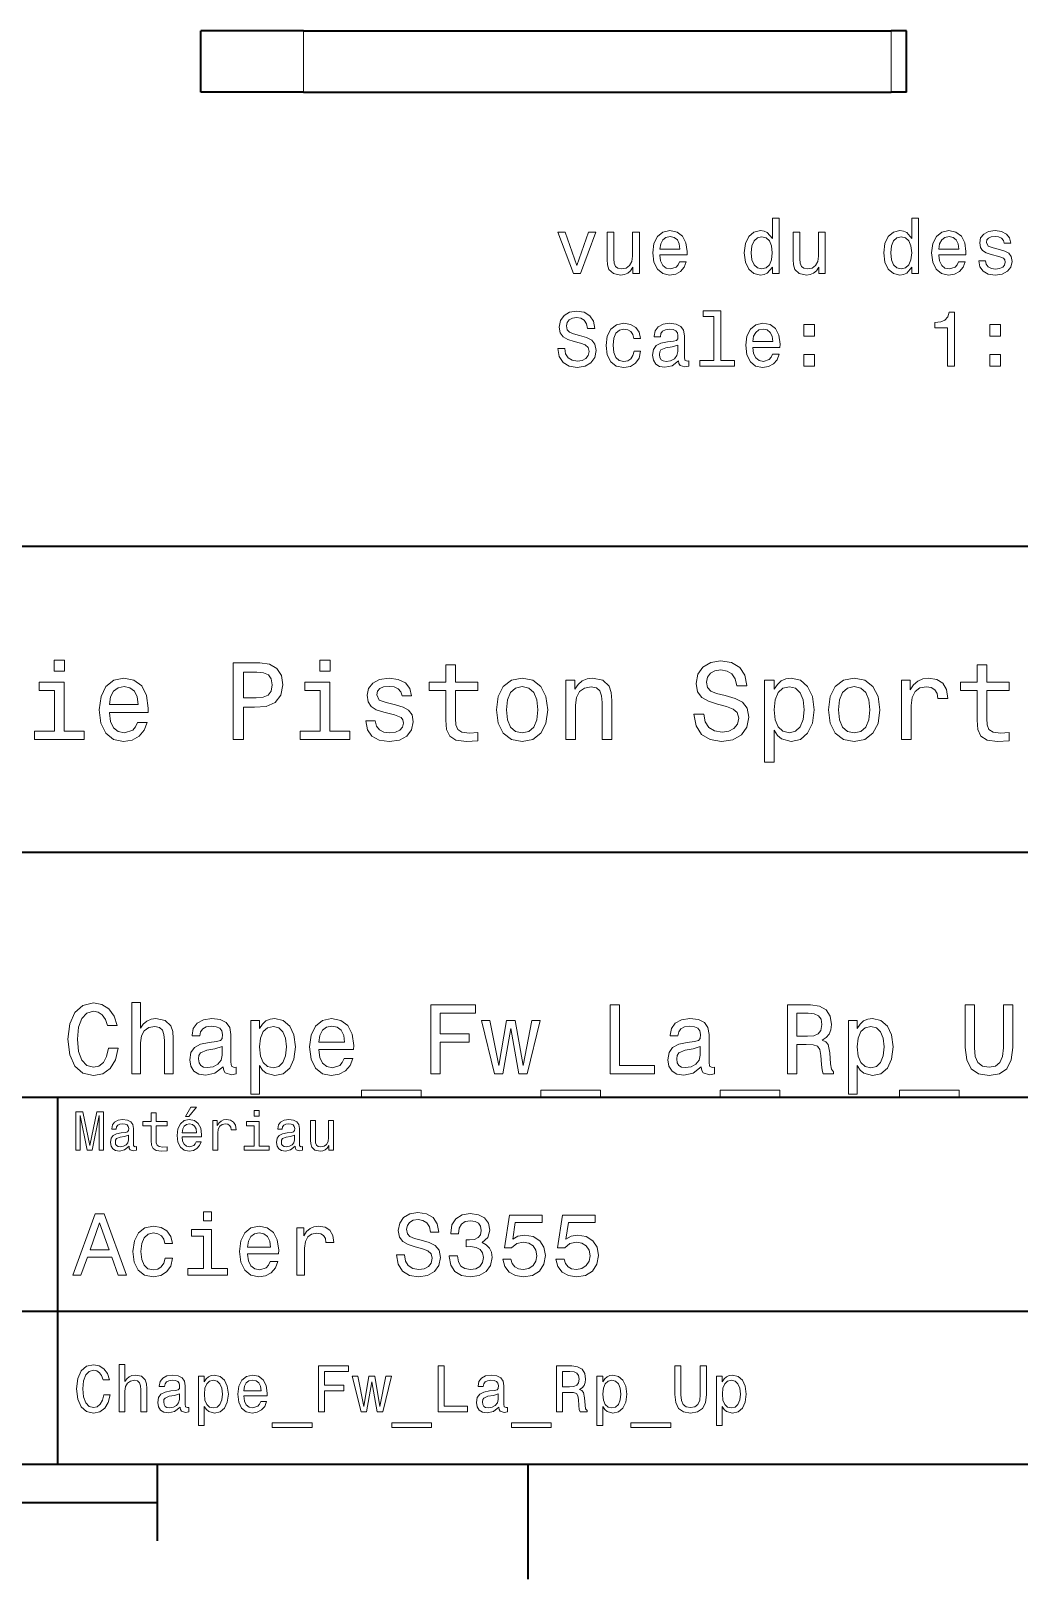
# Model space of a CAD drawing. Extents: x 0 to 297, y 0 to 210.
# Drawn here: x 190.3 to 254.8, y 2.5 to 103.7 of the extents above; entities that cross this region are included whole.
import ezdxf

# ---------------------------------------------------------------- set-up
doc = ezdxf.new("R2010")
doc.units = 0

msp = doc.modelspace()

# ---------------------------------------------------------------- linework, layer by layer
at = {"color": 7, "lineweight": 35, "ltscale": 0.1675}
for p, q in [((208.051193, 103.68132), (201.351196, 103.68132)), ((208.051193, 99.68132), (201.351196, 99.68132))]:
    msp.add_line(p, q, dxfattribs=at)
at = {"color": 7, "lineweight": 35, "ltscale": 0.1}
for p, q in [((201.351196, 99.68132), (201.351196, 103.68132)), ((247.428406, 99.68132), (247.428406, 103.68132))]:
    msp.add_line(p, q, dxfattribs=at)
at = {"color": 7, "lineweight": 13, "ltscale": 0.1}
for p, q in [((208.051193, 99.68132), (208.051193, 103.68132)), ((246.428406, 99.68132), (246.428406, 103.68132))]:
    msp.add_line(p, q, dxfattribs=at)
at = {"color": 7, "lineweight": 35}
for p, q in [((208.051193, 103.68132), (246.428406, 103.68132)), ((208.051193, 99.68132), (246.428406, 99.68132)), ((97, 70), (287, 70)), ((162, 50), (287, 50)), ((162, 34), (287, 34)), ((162, 20), (287, 20)), ((10, 10), (287, 10)), ((97, 10), (287, 10)), ((98.5, 7.5), (198.5, 7.5))]:
    msp.add_line(p, q, dxfattribs=at)
at = {"color": 7, "lineweight": 35, "ltscale": 0.025}
for p, q in [((247.428406, 103.68132), (246.428406, 103.68132)), ((247.428406, 99.68132), (246.428406, 99.68132))]:
    msp.add_line(p, q, dxfattribs=at)
at = {"color": 7, "lineweight": 35, "ltscale": 0.35}
msp.add_line((192, 20), (192, 34), dxfattribs=at)
at = {"color": 7, "lineweight": 35, "ltscale": 0.25}
msp.add_line((192, 10), (192, 20), dxfattribs=at)
at = {"color": 7, "lineweight": 35, "ltscale": 0.125}
msp.add_line((198.5, 10), (198.5, 5), dxfattribs=at)
at = {"color": 7, "lineweight": 35, "ltscale": 0.1875}
msp.add_line((222.699997, 10), (222.699997, 2.5), dxfattribs=at)
at = {"color": 7, "lineweight": 13}
for points in [[(238.672226, 88.243279), (238.672226, 87.824692), (239.116028, 87.824692), (239.116028, 91.445732), (238.677261, 91.445732), (238.677261, 90.119362), (238.339371, 90.502647), (238.132599, 90.593422), (237.895569, 90.628723), (237.466888, 90.527863), (237.134033, 90.245438), (236.917175, 89.79155), (236.841537, 89.18132), (236.917175, 88.571091), (237.134033, 88.112152), (237.466888, 87.824692), (237.895569, 87.728874), (238.132599, 87.764175), (238.344406, 87.85495)], [(247.780289, 88.243279), (247.780289, 87.824692), (248.224091, 87.824692), (248.224091, 91.445732), (247.785339, 91.445732), (247.785339, 90.119362), (247.447433, 90.502647), (247.240662, 90.593422), (247.003632, 90.628723), (246.574966, 90.527863), (246.242111, 90.245438), (246.025253, 89.79155), (245.9496, 89.18132), (246.025253, 88.571091), (246.242111, 88.112152), (246.574966, 87.824692), (247.003632, 87.728874), (247.240662, 87.764175), (247.452484, 87.85495)], [(225.675827, 87.824692), (226.144852, 87.824692), (227.133316, 90.532906), (226.674377, 90.532906), (225.912857, 88.34919), (225.1362, 90.532906), (224.672226, 90.532906)], [(229.987778, 90.532906), (229.543976, 90.532906), (229.543976, 88.969505), (229.493546, 88.606392), (229.34729, 88.344147), (229.120346, 88.182762), (228.8228, 88.132332), (228.58577, 88.172676), (228.434464, 88.293709), (228.34874, 88.500481), (228.328568, 88.792992), (228.328568, 90.532906), (227.884766, 90.532906), (227.884766, 88.752647), (227.899887, 88.394577), (227.995712, 88.097023), (228.288223, 87.824692), (228.757233, 87.728874), (229.009399, 87.764175), (229.226257, 87.85495), (229.412857, 88.011292), (229.564148, 88.238235), (229.564148, 87.824692), (229.987778, 87.824692)], [(231.324234, 89.050194), (233.099457, 89.050194), (233.104492, 89.256966), (233.023804, 89.836937), (232.80191, 90.27066), (232.448883, 90.532906), (231.979858, 90.628723), (231.52092, 90.527863), (231.167892, 90.245438), (230.940948, 89.786507), (230.86026, 89.18132), (230.935913, 88.561005), (231.162857, 88.107109), (231.510834, 87.824692), (231.964722, 87.728874), (232.358093, 87.794434), (232.680862, 87.965904), (232.917892, 88.238235), (233.054062, 88.601349), (232.615311, 88.601349), (232.524521, 88.39962), (232.393402, 88.248322), (232.020203, 88.127289), (231.732742, 88.182762), (231.515884, 88.359276), (231.374664, 88.646736), (231.324234, 89.035065)], [(231.324234, 89.423393), (231.379715, 89.771378), (231.515884, 90.02858), (231.722656, 90.184921), (231.994995, 90.240395), (232.262283, 90.184921), (232.469055, 90.02858), (232.595139, 89.771378), (232.640518, 89.423393)], [(237.971207, 90.230309), (238.263718, 90.159706), (238.485626, 89.96302), (238.616745, 89.635208), (238.667175, 89.18132), (238.616745, 88.722389), (238.485626, 88.394577), (238.263718, 88.192848), (237.971207, 88.127289), (237.693832, 88.192848), (237.482025, 88.394577), (237.340805, 88.727432), (237.295425, 89.18132), (237.340805, 89.630165), (237.482025, 89.957977), (237.693832, 90.159706)], [(242.131882, 90.532906), (241.68808, 90.532906), (241.68808, 88.969505), (241.637634, 88.606392), (241.491394, 88.344147), (241.264435, 88.182762), (240.966888, 88.132332), (240.729858, 88.172676), (240.578568, 88.293709), (240.492828, 88.500481), (240.472656, 88.792992), (240.472656, 90.532906), (240.028854, 90.532906), (240.028854, 88.752647), (240.043976, 88.394577), (240.139801, 88.097023), (240.432312, 87.824692), (240.901337, 87.728874), (241.153488, 87.764175), (241.370346, 87.85495), (241.556946, 88.011292), (241.708252, 88.238235), (241.708252, 87.824692), (242.131882, 87.824692)], [(247.079285, 90.230309), (247.371796, 90.159706), (247.593689, 89.96302), (247.724823, 89.635208), (247.775253, 89.18132), (247.724823, 88.722389), (247.593689, 88.394577), (247.371796, 88.192848), (247.079285, 88.127289), (246.80191, 88.192848), (246.590088, 88.394577), (246.448883, 88.727432), (246.403488, 89.18132), (246.448883, 89.630165), (246.590088, 89.957977), (246.80191, 90.159706)], [(249.540375, 89.050194), (251.315598, 89.050194), (251.320633, 89.256966), (251.239944, 89.836937), (251.018036, 90.27066), (250.665024, 90.532906), (250.195999, 90.628723), (249.737061, 90.527863), (249.384033, 90.245438), (249.157089, 89.786507), (249.076401, 89.18132), (249.152054, 88.561005), (249.378998, 88.107109), (249.726974, 87.824692), (250.180862, 87.728874), (250.574234, 87.794434), (250.897003, 87.965904), (251.134033, 88.238235), (251.270203, 88.601349), (250.831451, 88.601349), (250.740662, 88.39962), (250.609543, 88.248322), (250.236343, 88.127289), (249.948883, 88.182762), (249.732025, 88.359276), (249.590805, 88.646736), (249.540375, 89.035065)], [(249.540375, 89.423393), (249.595856, 89.771378), (249.732025, 90.02858), (249.938797, 90.184921), (250.211121, 90.240395), (250.478424, 90.184921), (250.685196, 90.02858), (250.811279, 89.771378), (250.856659, 89.423393)], [(253.514435, 89.403221), (253.08577, 89.504089), (252.768036, 89.620079), (252.66214, 89.857109), (252.692398, 90.023537), (252.798309, 90.144577), (252.969772, 90.220222), (253.216888, 90.250481), (253.453918, 90.220222), (253.640518, 90.129448), (253.761566, 89.993279), (253.811996, 89.811722), (254.245712, 89.811722), (254.245712, 89.821808), (254.170059, 90.14962), (253.963287, 90.406822), (253.640518, 90.568207), (253.216888, 90.628723), (252.788208, 90.568207), (252.47554, 90.401779), (252.278854, 90.154663), (252.218323, 89.84198), (252.263718, 89.539391), (252.404938, 89.327576), (252.636917, 89.176277), (252.974823, 89.070366), (253.469055, 88.949333), (253.771637, 88.82325), (253.852341, 88.722389), (253.882599, 88.571091), (253.837204, 88.384491), (253.716171, 88.243279), (253.519485, 88.152504), (253.257233, 88.122246), (252.979858, 88.152504), (252.778137, 88.258408), (252.641968, 88.429878), (252.586487, 88.666908), (252.157806, 88.666908), (252.228424, 88.263451), (252.435196, 87.970947), (252.763, 87.794434), (253.216888, 87.728874), (253.690948, 87.794434), (254.03894, 87.970947), (254.250748, 88.253365), (254.326401, 88.621521), (254.27092, 88.939247), (254.114578, 89.156105), (253.857376, 89.297318)], [(225.110977, 82.932762), (224.652054, 82.932762), (224.752914, 82.398178), (225.005081, 82.004807), (225.393402, 81.767776), (225.917892, 81.682045), (226.437347, 81.762733), (226.825684, 81.984634), (227.0728, 82.332619), (227.163574, 82.79155), (227.087921, 83.205093), (226.876114, 83.472389), (226.533173, 83.648903), (226.074234, 83.780022), (225.680862, 83.875847), (225.42366, 83.986794), (225.277405, 84.148178), (225.232025, 84.400345), (225.277405, 84.627289), (225.408539, 84.798759), (225.61026, 84.914749), (225.887634, 84.955093), (226.170059, 84.904663), (226.391968, 84.768494), (226.538223, 84.54155), (226.608826, 84.233917), (227.067749, 84.233917), (227.067749, 84.244003), (226.987061, 84.718063), (226.750031, 85.071091), (226.376831, 85.292992), (225.872513, 85.368637), (225.418625, 85.292992), (225.065598, 85.081177), (224.838654, 84.753365), (224.75795, 84.329735), (224.823517, 83.951492), (225.015167, 83.69429), (225.317749, 83.52282), (225.731293, 83.391693), (226.139801, 83.275703), (226.447433, 83.164749), (226.634033, 83.003365), (226.6996, 82.741119), (226.639084, 82.473831), (226.482742, 82.272102), (226.245712, 82.146019), (225.938065, 82.105675), (225.595139, 82.161148), (225.332886, 82.322533), (225.166458, 82.584778)], [(234.854492, 85.025703), (234.854492, 82.151062), (233.941681, 82.151062), (233.941681, 81.777863), (236.206085, 81.777863), (236.206085, 82.151062), (235.298309, 82.151062), (235.298309, 85.398903), (234.158539, 85.398903), (234.158539, 85.025703)], [(250.105225, 81.777863), (250.564148, 81.777863), (250.564148, 85.303078), (250.221222, 85.303078), (250.130432, 84.995445), (249.948883, 84.788666), (249.671509, 84.667633), (249.288223, 84.627289), (249.288223, 84.269218), (250.105225, 84.269218)], [(229.624664, 83.588379), (230.063431, 83.588379), (229.972656, 83.991837), (229.755798, 84.309563), (229.417892, 84.506248), (228.979141, 84.581894), (228.494995, 84.481033), (228.126831, 84.198608), (227.894852, 83.739677), (227.814148, 83.124405), (227.889801, 82.514175), (228.116745, 82.06028), (228.474823, 81.777863), (228.964005, 81.682045), (229.39772, 81.75769), (229.735626, 81.969505), (229.967606, 82.302361), (230.068481, 82.746162), (229.644852, 82.746162), (229.569199, 82.463745), (229.427979, 82.251923), (229.226257, 82.120804), (228.979141, 82.08046), (228.671509, 82.146019), (228.4496, 82.347748), (228.313431, 82.67556), (228.268036, 83.139534), (228.313431, 83.593422), (228.454636, 83.921234), (228.681595, 84.122963), (228.979141, 84.193565), (229.241379, 84.148178), (229.43808, 84.032188), (229.569199, 83.840546)], [(232.544708, 82.13089), (232.544708, 82.115761), (232.569916, 81.94429), (232.645569, 81.82325), (232.963287, 81.727432), (233.210403, 81.767776), (233.210403, 82.110718), (233.104492, 82.095589), (232.963287, 82.161148), (232.93808, 82.362877), (232.93808, 83.764893), (232.877548, 84.122963), (232.701035, 84.375122), (232.393402, 84.526421), (231.959686, 84.581894), (231.536057, 84.521378), (231.223373, 84.349907), (231.026688, 84.082619), (230.961121, 83.729591), (230.961121, 83.699333), (231.359543, 83.699333), (231.394852, 83.911148), (231.505798, 84.062447), (231.687347, 84.153221), (231.94455, 84.188522), (232.191681, 84.163307), (232.368195, 84.087662), (232.474091, 83.956535), (232.509399, 83.774979), (232.489227, 83.563164), (232.408539, 83.45726), (232.206802, 83.406822), (231.828568, 83.366478), (231.394852, 83.275703), (231.087204, 83.114319), (230.905655, 82.86216), (230.850174, 82.48896), (230.900604, 82.156105), (231.056946, 81.908989), (231.309113, 81.752647), (231.657089, 81.697174), (232.126114, 81.803078)], [(237.396286, 83.003365), (239.171509, 83.003365), (239.176544, 83.210136), (239.095856, 83.790108), (238.873947, 84.223831), (238.52092, 84.486076), (238.05191, 84.581894), (237.592972, 84.481033), (237.239944, 84.198608), (237.013, 83.739677), (236.932312, 83.134491), (237.007965, 82.514175), (237.234909, 82.06028), (237.582886, 81.777863), (238.036774, 81.682045), (238.430145, 81.747604), (238.752914, 81.919075), (238.989944, 82.191406), (239.126114, 82.55452), (238.687347, 82.55452), (238.596573, 82.352791), (238.465454, 82.201492), (238.092255, 82.08046), (237.804779, 82.135933), (237.587921, 82.312447), (237.446716, 82.599907), (237.396286, 82.988235)], [(237.396286, 83.376564), (237.451767, 83.724548), (237.587921, 83.98175), (237.794708, 84.138092), (238.067032, 84.193565), (238.33432, 84.138092), (238.541092, 83.98175), (238.667175, 83.724548), (238.71257, 83.376564)], [(240.739944, 83.734634), (241.435913, 83.734634), (241.435913, 84.486076), (240.739944, 84.486076)], [(252.884033, 83.734634), (253.580002, 83.734634), (253.580002, 84.486076), (252.884033, 84.486076)], [(232.494263, 82.72599), (232.433746, 82.463745), (232.272369, 82.262009), (232.030289, 82.13089), (231.732742, 82.085503), (231.541092, 82.110718), (231.404938, 82.191406), (231.319199, 82.332619), (231.293976, 82.529305), (231.314148, 82.705818), (231.394852, 82.831894), (231.717606, 82.973106), (232.126114, 83.033623), (232.494263, 83.154663)], [(240.739944, 81.777863), (241.435913, 81.777863), (241.435913, 82.529305), (240.739944, 82.529305)], [(252.884033, 81.777863), (253.580002, 81.777863), (253.580002, 82.529305), (252.884033, 82.529305)], [(192.439484, 62.554031), (191.769455, 62.554031), (191.769455, 61.833572), (192.439484, 61.833572)], [(203.462524, 57.381123), (204.125351, 57.381123), (204.125351, 59.492073), (204.860229, 59.492073), (205.602295, 59.528095), (206.193085, 59.780258), (206.574921, 60.270172), (206.704605, 60.940201), (206.603745, 61.559795), (206.315552, 62.013687), (205.840057, 62.287464), (205.191635, 62.381123), (203.462524, 62.381123)], [(205.01152, 61.76873), (205.443802, 61.725502), (205.760803, 61.588615), (205.94812, 61.336452), (206.01297, 60.940201), (205.940918, 60.522331), (205.746399, 60.270172), (205.414978, 60.140488), (204.96109, 60.104465), (204.125351, 60.104465), (204.125351, 61.76873)], [(209.788177, 62.554031), (209.118149, 62.554031), (209.118149, 61.833572), (209.788177, 61.833572)], [(217.353027, 60.579971), (217.353027, 58.64193), (217.396255, 58.015129), (217.597992, 57.582851), (218.001434, 57.330688), (218.685883, 57.244236), (219.43515, 57.280258), (219.43515, 57.827808), (218.887604, 57.78458), (218.390488, 57.842216), (218.123917, 58.022331), (218.008652, 58.324928), (217.98703, 58.75), (217.98703, 60.579971), (219.43515, 60.579971), (219.43515, 61.120316), (217.98703, 61.120316), (217.98703, 62.251438), (217.353027, 62.251438), (217.353027, 61.120316), (216.257935, 61.120316), (216.257935, 60.579971)], [(234.20462, 59.030979), (233.548996, 59.030979), (233.693085, 58.267288), (234.053314, 57.70533), (234.608078, 57.366714), (235.357361, 57.244236), (236.099426, 57.359509), (236.654175, 57.67651), (237.007202, 58.17363), (237.136902, 58.82925), (237.028824, 59.420029), (236.726227, 59.801872), (236.236313, 60.054031), (235.580704, 60.241352), (235.018738, 60.378242), (234.651306, 60.536743), (234.442368, 60.767288), (234.377533, 61.127522), (234.442368, 61.451729), (234.629684, 61.696686), (234.917877, 61.862389), (235.314133, 61.920029), (235.71759, 61.84798), (236.034592, 61.653458), (236.24353, 61.32925), (236.344391, 60.889767), (237, 60.889767), (237, 60.904179), (236.884735, 61.581409), (236.546112, 62.085732), (236.01297, 62.402737), (235.292511, 62.510807), (234.644104, 62.402737), (234.139771, 62.100143), (233.815567, 61.631844), (233.700287, 61.026657), (233.793961, 60.486309), (234.067734, 60.118874), (234.5, 59.873917), (235.09079, 59.6866), (235.674362, 59.520893), (236.113831, 59.362389), (236.380402, 59.131844), (236.47406, 58.757202), (236.387619, 58.375359), (236.164276, 58.087173), (235.825653, 57.907059), (235.386169, 57.849422), (234.896255, 57.928673), (234.521622, 58.159222), (234.283875, 58.533859)], [(252.05043, 60.579971), (252.05043, 58.64193), (252.093658, 58.015129), (252.29538, 57.582851), (252.698853, 57.330688), (253.383286, 57.244236), (254.132568, 57.280258), (254.132568, 57.827808), (253.585022, 57.78458), (253.087891, 57.842216), (252.82132, 58.022331), (252.706055, 58.324928), (252.684448, 58.75), (252.684448, 60.579971), (254.132568, 60.579971), (254.132568, 61.120316), (252.684448, 61.120316), (252.684448, 62.251438), (252.05043, 62.251438), (252.05043, 61.120316), (250.955322, 61.120316), (250.955322, 60.579971)], [(192.417862, 57.914265), (192.417862, 61.120316), (190.789627, 61.120316), (190.789627, 60.579971), (191.783859, 60.579971), (191.783859, 57.914265), (190.48703, 57.914265), (190.48703, 57.381123), (193.729111, 57.381123), (193.729111, 57.914265)], [(195.37175, 59.131844), (197.907776, 59.131844), (197.914978, 59.427231), (197.799713, 60.255764), (197.482712, 60.875359), (196.978378, 61.25), (196.30835, 61.386887), (195.65274, 61.242794), (195.148407, 60.839336), (194.824203, 60.183716), (194.708923, 59.319164), (194.817001, 58.432995), (195.141205, 57.78458), (195.638321, 57.381123), (196.286743, 57.244236), (196.848694, 57.337894), (197.309799, 57.582851), (197.648407, 57.971901), (197.842941, 58.490631), (197.216141, 58.490631), (197.086456, 58.20245), (196.899139, 57.986309), (196.365997, 57.8134), (195.955322, 57.892651), (195.645538, 58.14481), (195.443802, 58.555473), (195.37175, 59.110229)], [(195.37175, 59.664986), (195.451004, 60.162102), (195.645538, 60.529537), (195.940918, 60.75288), (196.329971, 60.83213), (196.711807, 60.75288), (197.007202, 60.529537), (197.187317, 60.162102), (197.252167, 59.664986)], [(209.766571, 57.914265), (209.766571, 61.120316), (208.138321, 61.120316), (208.138321, 60.579971), (209.132568, 60.579971), (209.132568, 57.914265), (207.835724, 57.914265), (207.835724, 57.381123), (211.077805, 57.381123), (211.077805, 57.914265)], [(214.060516, 59.636166), (213.44812, 59.780258), (212.994232, 59.945965), (212.842941, 60.28458), (212.886169, 60.522331), (213.03746, 60.695244), (213.282425, 60.803314), (213.635437, 60.846542), (213.97406, 60.803314), (214.240631, 60.67363), (214.413544, 60.479107), (214.485596, 60.219738), (215.105194, 60.219738), (215.105194, 60.23415), (214.997116, 60.70245), (214.701721, 61.069885), (214.240631, 61.30043), (213.635437, 61.386887), (213.023056, 61.30043), (212.57637, 61.062679), (212.29538, 60.709652), (212.208939, 60.262966), (212.273773, 59.830688), (212.475494, 59.528095), (212.806915, 59.311958), (213.289627, 59.16066), (213.995682, 58.987751), (214.427948, 58.807636), (214.543228, 58.663544), (214.586456, 58.447407), (214.521606, 58.180836), (214.348694, 57.979107), (214.067719, 57.849422), (213.693085, 57.806194), (213.296829, 57.849422), (213.008636, 58.000721), (212.814117, 58.245674), (212.734863, 58.584293), (212.122482, 58.584293), (212.223343, 58.007923), (212.518738, 57.590057), (212.98703, 57.337894), (213.635437, 57.244236), (214.312683, 57.337894), (214.809799, 57.590057), (215.112396, 57.993515), (215.220459, 58.519451), (215.141205, 58.973343), (214.917862, 59.283138), (214.55043, 59.484871)], [(220.65274, 59.311958), (220.768005, 58.432995), (221.099426, 57.78458), (221.625366, 57.381123), (222.331421, 57.244236), (223.030258, 57.381123), (223.556198, 57.777374), (223.887604, 58.425793), (224.010086, 59.311958), (223.887604, 60.190922), (223.556198, 60.846542), (223.030258, 61.242794), (222.331421, 61.386887), (221.625366, 61.242794), (221.099426, 60.839336), (220.768005, 60.190922)], [(221.301147, 59.319164), (221.365997, 59.967579), (221.567719, 60.435879), (221.891937, 60.72406), (222.331421, 60.824928), (222.763687, 60.72406), (223.087891, 60.443081), (223.289627, 59.967579), (223.361679, 59.319164), (223.289627, 58.663544), (223.087891, 58.188038), (222.763687, 57.899853), (222.331421, 57.806194), (221.891937, 57.899853), (221.567719, 58.188038), (221.365997, 58.663544)], [(225.177246, 57.381123), (225.811249, 57.381123), (225.811249, 59.614552), (225.876083, 60.12608), (226.085022, 60.500717), (226.409225, 60.731266), (226.841507, 60.817722), (227.187317, 60.745674), (227.403458, 60.551151), (227.511536, 60.226944), (227.547546, 59.794666), (227.547546, 57.381123), (228.181564, 57.381123), (228.181564, 59.924351), (228.15274, 60.435879), (228.023056, 60.86095), (227.597992, 61.25), (226.935165, 61.386887), (226.567719, 61.336452), (226.257935, 61.199566), (225.991364, 60.969017), (225.782425, 60.659222), (225.782425, 61.25), (225.177246, 61.25)], [(238.786743, 60.652016), (238.786743, 61.25), (238.15274, 61.25), (238.15274, 55.882565), (238.786743, 55.882565), (238.786743, 57.971901), (239.010101, 57.633286), (239.262253, 57.409943), (239.896271, 57.244236), (240.50145, 57.381123), (240.976959, 57.791786), (241.286743, 58.440201), (241.402023, 59.319164), (241.286743, 60.190922), (240.976959, 60.839336), (240.50145, 61.242794), (239.896271, 61.386887), (239.550446, 61.343658), (239.255051, 61.206772), (239.002899, 60.976223)], [(239.788193, 57.8134), (239.363129, 57.907059), (239.053314, 58.195244), (238.858795, 58.663544), (238.793945, 59.319164), (238.858795, 59.967579), (239.053314, 60.435879), (239.363129, 60.716858), (239.788193, 60.817722), (240.177246, 60.716858), (240.48703, 60.428673), (240.681564, 59.960373), (240.753601, 59.319164), (240.681564, 58.67075), (240.48703, 58.195244), (240.177246, 57.907059)], [(242.338623, 59.311958), (242.453888, 58.432995), (242.785309, 57.78458), (243.311249, 57.381123), (244.017303, 57.244236), (244.716141, 57.381123), (245.242081, 57.777374), (245.573486, 58.425793), (245.695969, 59.311958), (245.573486, 60.190922), (245.242081, 60.846542), (244.716141, 61.242794), (244.017303, 61.386887), (243.311249, 61.242794), (242.785309, 60.839336), (242.453888, 60.190922)], [(242.98703, 59.319164), (243.05188, 59.967579), (243.253601, 60.435879), (243.57782, 60.72406), (244.017303, 60.824928), (244.449585, 60.72406), (244.773773, 60.443081), (244.97551, 59.967579), (245.047546, 59.319164), (244.97551, 58.663544), (244.773773, 58.188038), (244.449585, 57.899853), (244.017303, 57.806194), (243.57782, 57.899853), (243.253601, 58.188038), (243.05188, 58.663544)], [(247.100861, 57.381123), (247.734863, 57.381123), (247.734863, 59.592937), (247.799713, 60.12608), (247.994232, 60.507923), (248.311249, 60.738472), (248.736313, 60.817722), (249.053314, 60.767288), (249.291077, 60.623199), (249.435165, 60.378242), (249.485596, 60.046829), (250.126801, 60.046829), (250.040344, 60.630402), (249.802597, 61.048271), (249.406342, 61.30043), (248.865997, 61.386887), (248.498566, 61.32925), (248.181549, 61.185158), (247.900574, 60.940201), (247.677246, 60.608788), (247.677246, 61.25), (247.100861, 61.25)], [(195.322769, 37.203171), (195.193085, 36.658501), (194.979111, 36.269451), (194.680832, 36.029537), (194.330688, 35.951729), (193.909225, 36.068443), (193.578522, 36.418587), (193.358063, 36.989193), (193.286743, 37.780258), (193.358063, 38.564842), (193.572037, 39.14193), (193.90274, 39.492073), (194.330688, 39.615273), (194.641922, 39.55043), (194.907776, 39.368874), (195.115265, 39.077087), (195.257919, 38.675072), (195.873917, 38.675072), (195.679398, 39.291065), (195.342209, 39.757923), (194.881836, 40.049709), (194.330688, 40.153458), (193.643372, 39.991352), (193.118149, 39.537464), (192.780975, 38.791786), (192.664261, 37.780258), (192.780975, 36.76873), (193.118149, 36.023052), (193.643372, 35.562679), (194.330688, 35.407059), (194.933716, 35.530258), (195.420029, 35.873917), (195.763687, 36.438038), (195.945236, 37.203171)], [(196.833572, 35.530258), (197.404175, 35.530258), (197.404175, 37.540344), (197.46254, 38.000721), (197.650574, 38.337894), (197.942368, 38.545387), (198.331406, 38.623199), (198.642654, 38.558357), (198.837173, 38.383286), (198.934433, 38.091499), (198.966858, 37.70245), (198.966858, 35.530258), (199.53746, 35.530258), (199.53746, 37.819164), (199.51152, 38.279537), (199.394806, 38.662102), (199.012238, 39.012245), (198.41571, 39.135445), (198.091492, 39.090057), (197.812683, 38.966858), (197.579254, 38.772331), (197.404175, 38.506485), (197.404175, 40.185879), (196.833572, 40.185879)], [(216.363831, 35.530258), (216.966858, 35.530258), (216.966858, 37.598701), (218.860229, 37.598701), (218.860229, 38.136887), (216.966858, 38.136887), (216.966858, 39.485588), (219.294662, 39.485588), (219.294662, 40.030258), (216.363831, 40.030258)], [(228.087173, 35.530258), (230.979095, 35.530258), (230.979095, 36.074928), (228.683716, 36.074928), (228.683716, 40.030258), (228.087173, 40.030258)], [(239.667862, 35.530258), (240.270889, 35.530258), (240.270889, 37.430115), (240.886887, 37.430115), (241.340775, 37.41066), (241.626068, 37.319885), (241.781693, 37.105907), (241.846527, 36.723343), (241.878952, 36.139767), (241.917862, 35.757202), (241.995667, 35.530258), (242.676514, 35.530258), (242.676514, 35.653458), (242.527374, 35.835014), (242.475494, 36.172188), (242.430115, 36.898415), (242.319885, 37.4366), (242.170746, 37.605186), (241.937317, 37.728386), (242.196686, 37.890488), (242.378235, 38.117435), (242.494949, 38.402737), (242.533859, 38.746395), (242.443085, 39.291065), (242.183716, 39.699566), (241.755753, 39.945965), (241.17218, 40.030258), (239.667862, 40.030258)], [(241.003601, 39.479107), (241.399124, 39.440201), (241.677948, 39.317001), (241.853027, 39.090057), (241.911377, 38.733429), (241.846527, 38.357346), (241.671463, 38.130402), (241.373199, 38.013687), (240.964691, 37.981266), (240.270889, 37.981266), (240.270889, 39.479107)], [(251.27449, 37.242073), (251.365265, 36.431557), (251.650574, 35.854465), (252.130402, 35.523773), (252.824203, 35.407059), (253.51152, 35.523773), (253.991348, 35.854465), (254.276642, 36.425072), (254.373917, 37.242073), (254.373917, 40.030258), (253.770889, 40.030258), (253.770889, 37.209652), (253.712524, 36.658501), (253.53746, 36.262966), (253.239182, 36.029537), (252.824203, 35.951729), (252.39624, 36.029537), (252.097977, 36.262966), (251.922913, 36.652016), (251.871033, 37.209652), (251.871033, 40.030258), (251.27449, 40.030258)], [(202.805481, 35.98415), (202.805481, 35.964695), (202.837891, 35.744236), (202.93515, 35.588615), (203.343658, 35.465416), (203.661377, 35.517288), (203.661377, 35.958214), (203.525208, 35.938759), (203.343658, 36.023052), (203.311234, 36.282421), (203.311234, 38.085014), (203.233429, 38.545387), (203.006485, 38.869595), (202.610947, 39.064121), (202.053314, 39.135445), (201.508636, 39.057636), (201.106628, 38.837173), (200.853745, 38.493515), (200.769455, 38.039623), (200.769455, 38.000721), (201.281693, 38.000721), (201.327087, 38.273052), (201.469742, 38.467579), (201.703171, 38.584293), (202.033859, 38.629681), (202.351578, 38.59726), (202.578522, 38.5), (202.714691, 38.331409), (202.760086, 38.09798), (202.734146, 37.825645), (202.630402, 37.68948), (202.371033, 37.624638), (201.88472, 37.572765), (201.327087, 37.456051), (200.931549, 37.248558), (200.69812, 36.924351), (200.626801, 36.444523), (200.691635, 36.016571), (200.892654, 35.698845), (201.216858, 35.497837), (201.664261, 35.426514), (202.267288, 35.562679)], [(205.178665, 38.474064), (205.178665, 39.012245), (204.608063, 39.012245), (204.608063, 34.181557), (205.178665, 34.181557), (205.178665, 36.061958), (205.379684, 35.757202), (205.606628, 35.556194), (206.177231, 35.407059), (206.721893, 35.530258), (207.149857, 35.899857), (207.428665, 36.483429), (207.532425, 37.274494), (207.428665, 38.059078), (207.149857, 38.642651), (206.721893, 39.005764), (206.177231, 39.135445), (205.865997, 39.096542), (205.600143, 38.973343), (205.373199, 38.76585)], [(206.079971, 35.919308), (205.697403, 36.003601), (205.418579, 36.262966), (205.243515, 36.684437), (205.18515, 37.274494), (205.243515, 37.858067), (205.418579, 38.279537), (205.697403, 38.532421), (206.079971, 38.623199), (206.430115, 38.532421), (206.708923, 38.273052), (206.884003, 37.851585), (206.948853, 37.274494), (206.884003, 36.690922), (206.708923, 36.262966), (206.430115, 36.003601)], [(209.043228, 37.105907), (211.325653, 37.105907), (211.332123, 37.371758), (211.228378, 38.117435), (210.943085, 38.675072), (210.489197, 39.012245), (209.886169, 39.135445), (209.296112, 39.005764), (208.842224, 38.642651), (208.55043, 38.052593), (208.446686, 37.274494), (208.543945, 36.476944), (208.835739, 35.893372), (209.283142, 35.530258), (209.866714, 35.407059), (210.372482, 35.491352), (210.78746, 35.711815), (211.092224, 36.061958), (211.267288, 36.528816), (210.703171, 36.528816), (210.586456, 36.269451), (210.417862, 36.074928), (209.938034, 35.919308), (209.568436, 35.990631), (209.289627, 36.217579), (209.108063, 36.587173), (209.043228, 37.086452)], [(209.043228, 37.585735), (209.114548, 38.033138), (209.289627, 38.363831), (209.555481, 38.564842), (209.905609, 38.636166), (210.249283, 38.564842), (210.515121, 38.363831), (210.677231, 38.033138), (210.735596, 37.585735)], [(221.077805, 35.530258), (221.596542, 38.48703), (222.115265, 35.530258), (222.659943, 35.530258), (223.515854, 39.012245), (222.964691, 39.012245), (222.387604, 36.055473), (221.875351, 39.012245), (221.311234, 39.012245), (220.798981, 36.055473), (220.221893, 39.012245), (219.677231, 39.012245), (220.533142, 35.530258)], [(234.033142, 35.98415), (234.033142, 35.964695), (234.065552, 35.744236), (234.162811, 35.588615), (234.57132, 35.465416), (234.889038, 35.517288), (234.889038, 35.958214), (234.752869, 35.938759), (234.57132, 36.023052), (234.538895, 36.282421), (234.538895, 38.085014), (234.46109, 38.545387), (234.234146, 38.869595), (233.838608, 39.064121), (233.280975, 39.135445), (232.736298, 39.057636), (232.33429, 38.837173), (232.081406, 38.493515), (231.997116, 38.039623), (231.997116, 38.000721), (232.509369, 38.000721), (232.554749, 38.273052), (232.697403, 38.467579), (232.930832, 38.584293), (233.26152, 38.629681), (233.579254, 38.59726), (233.806183, 38.5), (233.942352, 38.331409), (233.987747, 38.09798), (233.961807, 37.825645), (233.858063, 37.68948), (233.598694, 37.624638), (233.112396, 37.572765), (232.554749, 37.456051), (232.15921, 37.248558), (231.925781, 36.924351), (231.854462, 36.444523), (231.919312, 36.016571), (232.120316, 35.698845), (232.444519, 35.497837), (232.891922, 35.426514), (233.494949, 35.562679)], [(244.213257, 38.474064), (244.213257, 39.012245), (243.642639, 39.012245), (243.642639, 34.181557), (244.213257, 34.181557), (244.213257, 36.061958), (244.414261, 35.757202), (244.641205, 35.556194), (245.211807, 35.407059), (245.75647, 35.530258), (246.184433, 35.899857), (246.463257, 36.483429), (246.567001, 37.274494), (246.463257, 38.059078), (246.184433, 38.642651), (245.75647, 39.005764), (245.211807, 39.135445), (244.900574, 39.096542), (244.63472, 38.973343), (244.407776, 38.76585)], [(245.114548, 35.919308), (244.731979, 36.003601), (244.453156, 36.262966), (244.278091, 36.684437), (244.219727, 37.274494), (244.278091, 37.858067), (244.453156, 38.279537), (244.731979, 38.532421), (245.114548, 38.623199), (245.464691, 38.532421), (245.743515, 38.273052), (245.918579, 37.851585), (245.983429, 37.274494), (245.918579, 36.690922), (245.743515, 36.262966), (245.464691, 36.003601)], [(202.740631, 36.749279), (202.662827, 36.412102), (202.455322, 36.152737), (202.144089, 35.98415), (201.76152, 35.925793), (201.515121, 35.958214), (201.340057, 36.061958), (201.229828, 36.243515), (201.197403, 36.496395), (201.223343, 36.723343), (201.327087, 36.885445), (201.742065, 37.067001), (202.267288, 37.14481), (202.740631, 37.30043)], [(233.968292, 36.749279), (233.890488, 36.412102), (233.682983, 36.152737), (233.37175, 35.98415), (232.989197, 35.925793), (232.742798, 35.958214), (232.567719, 36.061958), (232.457489, 36.243515), (232.425064, 36.496395), (232.451004, 36.723343), (232.554749, 36.885445), (232.969727, 37.067001), (233.494949, 37.14481), (233.968292, 37.30043)], [(211.837891, 34.453888), (211.837891, 34), (215.741348, 34), (215.741348, 34.453888)], [(223.548264, 34.453888), (223.548264, 34), (227.451721, 34), (227.451721, 34.453888)], [(235.258636, 34.453888), (235.258636, 34), (239.162094, 34), (239.162094, 34.453888)], [(246.969009, 34.453888), (246.969009, 34), (250.872467, 34), (250.872467, 34.453888)], [(193.183716, 30.530979), (193.46109, 30.530979), (193.46109, 32.80043), (193.929398, 30.530979), (194.239197, 30.530979), (194.703888, 32.80043), (194.703888, 30.530979), (194.984863, 30.530979), (194.984863, 33.030979), (194.545395, 33.030979), (194.08429, 30.826368), (193.626801, 33.030979), (193.183716, 33.030979)], [(196.656342, 30.78314), (196.656342, 30.772333), (196.674347, 30.649855), (196.728394, 30.5634), (196.955338, 30.494957), (197.131851, 30.523775), (197.131851, 30.768732), (197.056198, 30.757925), (196.955338, 30.804754), (196.937317, 30.948847), (196.937317, 31.950287), (196.894089, 32.206051), (196.768005, 32.386166), (196.548264, 32.494236), (196.23848, 32.533859), (195.935883, 32.490635), (195.71254, 32.368156), (195.572052, 32.177231), (195.525223, 31.925072), (195.525223, 31.903458), (195.809799, 31.903458), (195.835022, 32.054756), (195.914261, 32.162823), (196.043945, 32.227665), (196.227661, 32.25288), (196.404175, 32.234871), (196.530258, 32.180836), (196.605911, 32.087173), (196.631119, 31.957493), (196.616714, 31.806194), (196.559082, 31.730547), (196.414978, 31.694523), (196.144806, 31.665705), (195.835022, 31.600864), (195.61528, 31.48559), (195.485596, 31.305475), (195.445969, 31.038904), (195.481995, 30.801151), (195.593658, 30.62464), (195.773773, 30.512968), (196.022339, 30.473343), (196.357346, 30.54899)], [(198.100861, 32.130402), (198.100861, 31.161383), (198.122482, 30.847982), (198.223343, 30.631844), (198.425079, 30.505762), (198.767288, 30.462536), (199.141937, 30.480547), (199.141937, 30.754322), (198.868149, 30.732708), (198.619598, 30.761526), (198.486313, 30.851583), (198.42868, 31.002882), (198.417862, 31.215418), (198.417862, 32.130402), (199.141937, 32.130402), (199.141937, 32.400574), (198.417862, 32.400574), (198.417862, 32.966137), (198.100861, 32.966137), (198.100861, 32.400574), (197.553314, 32.400574), (197.553314, 32.130402)], [(200.121765, 31.40634), (201.389771, 31.40634), (201.393372, 31.554033), (201.335739, 31.9683), (201.177231, 32.278099), (200.925079, 32.465416), (200.590057, 32.533859), (200.262253, 32.461815), (200.010086, 32.260086), (199.847977, 31.932276), (199.790344, 31.5), (199.844376, 31.056915), (200.006485, 30.732708), (200.255051, 30.530979), (200.579254, 30.462536), (200.860229, 30.509365), (201.090775, 30.631844), (201.260086, 30.826368), (201.357346, 31.085733), (201.043945, 31.085733), (200.979111, 30.941643), (200.885452, 30.833572), (200.618881, 30.747118), (200.413544, 30.786743), (200.258652, 30.912823), (200.157776, 31.118155), (200.121765, 31.395533)], [(200.341492, 32.728386), (200.554031, 32.728386), (201.054749, 33.340778), (200.701736, 33.340778)], [(202.131851, 30.530979), (202.448853, 30.530979), (202.448853, 31.636887), (202.481262, 31.903458), (202.578537, 32.094379), (202.73703, 32.209652), (202.94957, 32.249279), (203.108063, 32.224064), (203.226944, 32.152016), (203.298996, 32.029537), (203.324203, 31.863832), (203.644806, 31.863832), (203.601593, 32.155621), (203.482712, 32.364552), (203.284576, 32.490635), (203.014404, 32.533859), (202.830688, 32.505043), (202.672195, 32.432995), (202.531708, 32.310516), (202.420029, 32.144814), (202.420029, 32.465416), (202.131851, 32.465416)], [(205.150574, 30.79755), (205.150574, 32.400574), (204.336456, 32.400574), (204.336456, 32.130402), (204.833572, 32.130402), (204.833572, 30.79755), (204.185165, 30.79755), (204.185165, 30.530979), (205.806198, 30.530979), (205.806198, 30.79755)], [(205.161377, 33.117435), (204.82637, 33.117435), (204.82637, 32.757202), (205.161377, 32.757202)], [(207.499283, 30.78314), (207.499283, 30.772333), (207.517288, 30.649855), (207.57132, 30.5634), (207.798264, 30.494957), (207.974777, 30.523775), (207.974777, 30.768732), (207.899139, 30.757925), (207.798264, 30.804754), (207.780258, 30.948847), (207.780258, 31.950287), (207.73703, 32.206051), (207.610947, 32.386166), (207.391205, 32.494236), (207.081406, 32.533859), (206.778824, 32.490635), (206.555481, 32.368156), (206.414978, 32.177231), (206.368149, 31.925072), (206.368149, 31.903458), (206.65274, 31.903458), (206.677948, 32.054756), (206.757202, 32.162823), (206.886887, 32.227665), (207.070602, 32.25288), (207.247116, 32.234871), (207.373199, 32.180836), (207.448853, 32.087173), (207.47406, 31.957493), (207.459656, 31.806194), (207.402023, 31.730547), (207.257919, 31.694523), (206.987747, 31.665705), (206.677948, 31.600864), (206.458206, 31.48559), (206.328537, 31.305475), (206.28891, 31.038904), (206.324921, 30.801151), (206.4366, 30.62464), (206.616714, 30.512968), (206.86528, 30.473343), (207.200287, 30.54899)], [(210.010086, 32.465416), (209.693085, 32.465416), (209.693085, 31.348703), (209.657059, 31.089336), (209.552597, 30.902016), (209.390488, 30.786743), (209.177948, 30.750719), (209.008636, 30.779539), (208.900574, 30.865993), (208.83934, 31.013687), (208.824921, 31.222622), (208.824921, 32.465416), (208.507919, 32.465416), (208.507919, 31.193804), (208.518738, 30.93804), (208.587173, 30.725504), (208.796112, 30.530979), (209.131119, 30.462536), (209.311234, 30.487751), (209.466141, 30.552593), (209.599426, 30.664265), (209.707489, 30.826368), (209.707489, 30.530979), (210.010086, 30.530979)], [(196.620316, 31.208212), (196.577087, 31.020893), (196.461823, 30.876801), (196.28891, 30.78314), (196.07637, 30.750719), (195.939484, 30.768732), (195.842224, 30.826368), (195.780975, 30.927233), (195.76297, 31.067722), (195.777374, 31.193804), (195.835022, 31.283861), (196.065567, 31.384726), (196.357346, 31.427954), (196.620316, 31.514408)], [(200.121765, 31.672911), (200.161377, 31.921469), (200.258652, 32.105186), (200.406342, 32.216858), (200.600861, 32.256485), (200.791794, 32.216858), (200.939484, 32.105186), (201.029541, 31.921469), (201.061966, 31.672911)], [(207.463257, 31.208212), (207.420029, 31.020893), (207.304749, 30.876801), (207.131851, 30.78314), (206.919312, 30.750719), (206.782425, 30.768732), (206.68515, 30.826368), (206.623917, 30.927233), (206.605911, 31.067722), (206.620316, 31.193804), (206.677948, 31.283861), (206.908508, 31.384726), (207.200287, 31.427954), (207.463257, 31.514408)], [(192.982712, 22.360231), (193.51297, 22.360231), (193.933716, 23.536024), (195.530258, 23.536024), (195.951004, 22.360231), (196.492798, 22.360231), (195.028824, 26.365995), (194.440918, 26.365995)], [(202.048996, 26.49856), (201.51297, 26.49856), (201.51297, 25.922192), (202.048996, 25.922192)], [(214.642654, 23.680117), (214.118149, 23.680117), (214.233429, 23.069164), (214.521606, 22.619596), (214.965424, 22.348703), (215.564835, 22.250721), (216.158508, 22.342941), (216.60231, 22.596542), (216.88472, 22.994238), (216.988464, 23.518732), (216.902023, 23.991356), (216.659943, 24.296831), (216.268005, 24.49856), (215.743515, 24.648417), (215.293945, 24.757925), (215, 24.884727), (214.832855, 25.069164), (214.780975, 25.357349), (214.832855, 25.616714), (214.982712, 25.812681), (215.213257, 25.945246), (215.530258, 25.991356), (215.853027, 25.933718), (216.106628, 25.778099), (216.273773, 25.518732), (216.354462, 25.167149), (216.878967, 25.167149), (216.878967, 25.178675), (216.786743, 25.720463), (216.515854, 26.12392), (216.08934, 26.377522), (215.51297, 26.463978), (214.994232, 26.377522), (214.590775, 26.135448), (214.331406, 25.760807), (214.239197, 25.276657), (214.314117, 24.844381), (214.533142, 24.550434), (214.878967, 24.354467), (215.351593, 24.204613), (215.818451, 24.072046), (216.170029, 23.945246), (216.383286, 23.760807), (216.458206, 23.461096), (216.389053, 23.155621), (216.210373, 22.925074), (215.939484, 22.780981), (215.587891, 22.734871), (215.195969, 22.798271), (214.896255, 22.98271), (214.706055, 23.282421)], [(217.570602, 23.616716), (217.570602, 23.57637), (217.662827, 23.023056), (217.933716, 22.60807), (218.360229, 22.342941), (218.925079, 22.244957), (219.52449, 22.342941), (219.97406, 22.596542), (220.262253, 23), (220.365997, 23.518732), (220.319885, 23.858791), (220.193085, 24.135448), (219.985596, 24.348703), (219.708939, 24.504324), (220.083572, 24.815563), (220.216141, 25.311239), (220.129684, 25.760807), (219.881836, 26.100864), (219.478378, 26.314121), (218.925079, 26.38905), (218.406342, 26.296831), (218.008636, 26.043228), (217.749283, 25.639771), (217.662827, 25.103746), (217.662827, 25.063402), (218.175797, 25.063402), (218.221893, 25.432278), (218.371765, 25.697407), (218.613831, 25.858791), (218.953888, 25.916428), (219.253601, 25.870317), (219.472626, 25.749281), (219.605194, 25.553314), (219.657059, 25.288185), (219.605194, 25.005764), (219.466858, 24.815563), (219.224777, 24.700289), (218.896255, 24.665707), (218.671463, 24.671471), (218.671463, 24.216139), (218.953888, 24.227667), (219.317001, 24.175793), (219.587891, 24.037464), (219.749283, 23.812681), (219.806915, 23.518732), (219.743515, 23.184439), (219.57637, 22.9366), (219.311234, 22.780981), (218.959656, 22.729107), (218.596542, 22.786745), (218.331406, 22.959656), (218.164261, 23.236313), (218.100861, 23.616716)], [(194.118149, 24.025938), (194.734863, 25.789627), (195.351578, 24.025938)], [(198.982712, 24.429396), (199.484146, 24.429396), (199.380402, 24.890491), (199.132568, 25.253603), (198.746399, 25.478386), (198.244949, 25.564842), (197.69165, 25.449568), (197.270889, 25.126802), (197.005768, 24.602306), (196.913544, 23.899136), (197, 23.201731), (197.259369, 22.682999), (197.668594, 22.360231), (198.227661, 22.250721), (198.723343, 22.337177), (199.109512, 22.579252), (199.374634, 22.959656), (199.489914, 23.46686), (199.005768, 23.46686), (198.919312, 23.144093), (198.757919, 22.902018), (198.527374, 22.752163), (198.244949, 22.706053), (197.893372, 22.780981), (197.639771, 23.011528), (197.484146, 23.386168), (197.432281, 23.916428), (197.484146, 24.43516), (197.645538, 24.809799), (197.904892, 25.040346), (198.244949, 25.121038), (198.544662, 25.069164), (198.769455, 24.9366), (198.919312, 24.717581)], [(202.031708, 22.786745), (202.031708, 25.351585), (200.729111, 25.351585), (200.729111, 24.91931), (201.52449, 24.91931), (201.52449, 22.786745), (200.48703, 22.786745), (200.48703, 22.360231), (203.080688, 22.360231), (203.080688, 22.786745)], [(204.394806, 23.760807), (206.42363, 23.760807), (206.429398, 23.99712), (206.337173, 24.659943), (206.083572, 25.155621), (205.680115, 25.455332), (205.144089, 25.564842), (204.619598, 25.449568), (204.216141, 25.126802), (203.956772, 24.602306), (203.864548, 23.910664), (203.951004, 23.201731), (204.210373, 22.682999), (204.608063, 22.360231), (205.126801, 22.250721), (205.57637, 22.325649), (205.945251, 22.521614), (206.216141, 22.832853), (206.371765, 23.247839), (205.870316, 23.247839), (205.766571, 23.017292), (205.616714, 22.844381), (205.190201, 22.706053), (204.861664, 22.769453), (204.613831, 22.971182), (204.452454, 23.299713), (204.394806, 23.743517)], [(207.610947, 22.360231), (208.118149, 22.360231), (208.118149, 24.129684), (208.170029, 24.556196), (208.325653, 24.861671), (208.579254, 25.04611), (208.919312, 25.10951), (209.172913, 25.069164), (209.363113, 24.953892), (209.478394, 24.757925), (209.518738, 24.492796), (210.031708, 24.492796), (209.96254, 24.959656), (209.772339, 25.293949), (209.455338, 25.495678), (209.023056, 25.564842), (208.729111, 25.518732), (208.47551, 25.40346), (208.250717, 25.207493), (208.072052, 24.942364), (208.072052, 25.455332), (207.610947, 25.455332)], [(221.0634, 23.40346), (221.190201, 22.930836), (221.472626, 22.56196), (221.887604, 22.331413), (222.417862, 22.244957), (223, 22.348703), (223.455322, 22.631124), (223.743515, 23.080692), (223.853027, 23.657061), (223.755035, 24.193085), (223.478378, 24.613834), (223.046112, 24.884727), (222.48703, 24.98271), (222.054749, 24.913546), (221.720459, 24.723343), (221.881836, 25.801153), (223.634003, 25.801153), (223.634003, 26.273777), (221.495682, 26.273777), (221.17868, 24.152739), (221.639771, 24.152739), (221.97406, 24.423632), (222.400574, 24.521614), (222.769455, 24.458214), (223.051865, 24.273777), (223.230545, 23.991356), (223.293945, 23.628242), (223.230545, 23.265131), (223.046112, 22.98271), (222.763687, 22.804035), (222.400574, 22.740635), (222.095093, 22.780981), (221.858795, 22.913546), (221.685883, 23.121038), (221.599426, 23.40346)], [(224.533142, 23.40346), (224.659943, 22.930836), (224.942352, 22.56196), (225.357346, 22.331413), (225.887604, 22.244957), (226.469742, 22.348703), (226.925064, 22.631124), (227.213257, 23.080692), (227.322769, 23.657061), (227.224777, 24.193085), (226.94812, 24.613834), (226.515839, 24.884727), (225.956772, 24.98271), (225.52449, 24.913546), (225.190201, 24.723343), (225.351578, 25.801153), (227.103745, 25.801153), (227.103745, 26.273777), (224.965424, 26.273777), (224.648407, 24.152739), (225.109512, 24.152739), (225.443802, 24.423632), (225.870316, 24.521614), (226.239197, 24.458214), (226.521606, 24.273777), (226.700287, 23.991356), (226.763687, 23.628242), (226.700287, 23.265131), (226.515839, 22.98271), (226.233429, 22.804035), (225.870316, 22.740635), (225.564835, 22.780981), (225.328522, 22.913546), (225.155609, 23.121038), (225.069153, 23.40346)], [(204.394806, 24.187321), (204.458206, 24.585014), (204.613831, 24.878963), (204.850143, 25.057638), (205.161377, 25.121038), (205.466858, 25.057638), (205.703171, 24.878963), (205.84726, 24.585014), (205.899139, 24.187321)], [(195.001434, 14.543948), (194.914978, 14.180836), (194.772339, 13.92147), (194.573486, 13.761528), (194.340057, 13.709655), (194.059082, 13.787464), (193.838623, 14.020894), (193.691635, 14.401298), (193.644089, 14.928675), (193.691635, 15.45173), (193.83429, 15.836456), (194.054749, 16.069885), (194.340057, 16.152018), (194.547546, 16.108789), (194.724777, 15.987753), (194.863113, 15.793228), (194.958206, 15.525217), (195.368881, 15.525217), (195.239197, 15.93588), (195.014404, 16.247118), (194.707489, 16.441643), (194.340057, 16.510807), (193.881851, 16.402739), (193.531708, 16.100145), (193.306915, 15.603026), (193.229111, 14.928675), (193.306915, 14.254323), (193.531708, 13.757205), (193.881851, 13.450289), (194.340057, 13.346542), (194.742081, 13.428675), (195.066284, 13.657782), (195.295395, 14.033862), (195.416428, 14.543948)], [(196.008652, 13.428675), (196.389053, 13.428675), (196.389053, 14.768732), (196.427948, 15.075649), (196.553314, 15.300432), (196.747833, 15.438761), (197.007202, 15.490635), (197.214691, 15.447407), (197.344376, 15.330692), (197.409225, 15.136168), (197.430832, 14.876801), (197.430832, 13.428675), (197.811234, 13.428675), (197.811234, 14.954612), (197.793945, 15.261528), (197.716141, 15.516571), (197.46109, 15.75), (197.0634, 15.832133), (196.84726, 15.801874), (196.661377, 15.719741), (196.505768, 15.590058), (196.389053, 15.412825), (196.389053, 16.532421), (196.008652, 16.532421)], [(209.028824, 13.428675), (209.430832, 13.428675), (209.430832, 14.807637), (210.693085, 14.807637), (210.693085, 15.166427), (209.430832, 15.166427), (209.430832, 16.065563), (210.982712, 16.065563), (210.982712, 16.428675), (209.028824, 16.428675)], [(216.844391, 13.428675), (218.772339, 13.428675), (218.772339, 13.791787), (217.242081, 13.791787), (217.242081, 16.428675), (216.844391, 16.428675)], [(224.56485, 13.428675), (224.966858, 13.428675), (224.966858, 14.695246), (225.377533, 14.695246), (225.680115, 14.682277), (225.870331, 14.621758), (225.97406, 14.479107), (226.017303, 14.224064), (226.03891, 13.835014), (226.06485, 13.579971), (226.116714, 13.428675), (226.570618, 13.428675), (226.570618, 13.510807), (226.471191, 13.631845), (226.4366, 13.856628), (226.406342, 14.340778), (226.332855, 14.699568), (226.233429, 14.81196), (226.07782, 14.894093), (226.250732, 15.002162), (226.371765, 15.153459), (226.44957, 15.34366), (226.47551, 15.572767), (226.414993, 15.93588), (226.242081, 16.208214), (225.956772, 16.372478), (225.567734, 16.428675), (224.56485, 16.428675)], [(232.302597, 14.569885), (232.363113, 14.029539), (232.553314, 13.644813), (232.873199, 13.424352), (233.335739, 13.346542), (233.793945, 13.424352), (234.113831, 13.644813), (234.304047, 14.025216), (234.368881, 14.569885), (234.368881, 16.428675), (233.966858, 16.428675), (233.966858, 14.548271), (233.927963, 14.180836), (233.811249, 13.917148), (233.612396, 13.761528), (233.335739, 13.709655), (233.050446, 13.761528), (232.851593, 13.917148), (232.734879, 14.176514), (232.700287, 14.548271), (232.700287, 16.428675), (232.302597, 16.428675)], [(199.989914, 13.731268), (199.989914, 13.7183), (200.011536, 13.571326), (200.07637, 13.46758), (200.348709, 13.385448), (200.560516, 13.42003), (200.560516, 13.713977), (200.469742, 13.701009), (200.348709, 13.757205), (200.327087, 13.930116), (200.327087, 15.131845), (200.275223, 15.438761), (200.123917, 15.6549), (199.860229, 15.784582), (199.48848, 15.832133), (199.125366, 15.78026), (198.857346, 15.633286), (198.688766, 15.404179), (198.632568, 15.101585), (198.632568, 15.075649), (198.97406, 15.075649), (199.004318, 15.257205), (199.099426, 15.386889), (199.255051, 15.464698), (199.47551, 15.494957), (199.687317, 15.473343), (199.838623, 15.408502), (199.929398, 15.29611), (199.959656, 15.140491), (199.942368, 14.958934), (199.873199, 14.868156), (199.700287, 14.824928), (199.376083, 14.790346), (199.004318, 14.712537), (198.740631, 14.574208), (198.585022, 14.358069), (198.53746, 14.038185), (198.580688, 13.752882), (198.714691, 13.541066), (198.930832, 13.407061), (199.229111, 13.35951), (199.631119, 13.450289)], [(201.572052, 15.391211), (201.572052, 15.75), (201.19165, 15.75), (201.19165, 12.529539), (201.572052, 12.529539), (201.572052, 13.783141), (201.706055, 13.579971), (201.857346, 13.445966), (202.237747, 13.346542), (202.600861, 13.428675), (202.886169, 13.675073), (203.072052, 14.064121), (203.141205, 14.591499), (203.072052, 15.114553), (202.886169, 15.503603), (202.600861, 15.745678), (202.237747, 15.832133), (202.030258, 15.806196), (201.853027, 15.724064), (201.701736, 15.585735)], [(202.172913, 13.688041), (201.917862, 13.744237), (201.731995, 13.917148), (201.61528, 14.198127), (201.57637, 14.591499), (201.61528, 14.980548), (201.731995, 15.261528), (201.917862, 15.430116), (202.172913, 15.490635), (202.406342, 15.430116), (202.592224, 15.257205), (202.708939, 14.976225), (202.752167, 14.591499), (202.708939, 14.20245), (202.592224, 13.917148), (202.406342, 13.744237)], [(204.148422, 14.479107), (205.670029, 14.479107), (205.674347, 14.656341), (205.605194, 15.153459), (205.414993, 15.525217), (205.112396, 15.75), (204.710373, 15.832133), (204.317001, 15.745678), (204.014404, 15.503603), (203.819885, 15.110231), (203.750717, 14.591499), (203.815567, 14.059798), (204.010086, 13.67075), (204.308365, 13.428675), (204.697403, 13.346542), (205.034576, 13.402739), (205.311234, 13.549712), (205.514404, 13.783141), (205.631119, 14.09438), (205.255051, 14.09438), (205.177231, 13.92147), (205.06485, 13.791787), (204.744965, 13.688041), (204.498566, 13.735591), (204.312683, 13.886888), (204.19165, 14.133286), (204.148422, 14.466139)], [(204.148422, 14.798992), (204.195969, 15.097262), (204.312683, 15.317724), (204.489914, 15.45173), (204.723343, 15.49928), (204.952454, 15.45173), (205.129684, 15.317724), (205.237747, 15.097262), (205.276657, 14.798992)], [(212.171478, 13.428675), (212.517288, 15.399857), (212.863113, 13.428675), (213.226227, 13.428675), (213.796829, 15.75), (213.429398, 15.75), (213.044678, 13.778819), (212.703171, 15.75), (212.327087, 15.75), (211.985596, 13.778819), (211.600861, 15.75), (211.237747, 15.75), (211.80835, 13.428675)], [(220.808365, 13.731268), (220.808365, 13.7183), (220.829971, 13.571326), (220.894821, 13.46758), (221.167145, 13.385448), (221.378967, 13.42003), (221.378967, 13.713977), (221.288193, 13.701009), (221.167145, 13.757205), (221.145538, 13.930116), (221.145538, 15.131845), (221.093658, 15.438761), (220.942368, 15.6549), (220.67868, 15.784582), (220.306915, 15.832133), (219.943802, 15.78026), (219.675797, 15.633286), (219.507202, 15.404179), (219.451019, 15.101585), (219.451019, 15.075649), (219.792511, 15.075649), (219.822769, 15.257205), (219.917877, 15.386889), (220.073486, 15.464698), (220.293945, 15.494957), (220.505768, 15.473343), (220.657059, 15.408502), (220.747849, 15.29611), (220.778107, 15.140491), (220.760803, 14.958934), (220.69165, 14.868156), (220.518738, 14.824928), (220.194534, 14.790346), (219.822769, 14.712537), (219.559082, 14.574208), (219.403458, 14.358069), (219.355911, 14.038185), (219.399139, 13.752882), (219.533142, 13.541066), (219.749283, 13.407061), (220.047546, 13.35951), (220.44957, 13.450289)], [(225.455338, 16.061239), (225.719025, 16.035303), (225.904907, 15.953171), (226.021622, 15.801874), (226.060516, 15.564121), (226.017303, 15.313401), (225.900574, 15.162104), (225.701736, 15.084294), (225.429398, 15.06268), (224.966858, 15.06268), (224.966858, 16.061239)], [(227.595108, 15.391211), (227.595108, 15.75), (227.214706, 15.75), (227.214706, 12.529539), (227.595108, 12.529539), (227.595108, 13.783141), (227.729111, 13.579971), (227.880402, 13.445966), (228.260803, 13.346542), (228.623932, 13.428675), (228.909225, 13.675073), (229.095108, 14.064121), (229.164276, 14.591499), (229.095108, 15.114553), (228.909225, 15.503603), (228.623932, 15.745678), (228.260803, 15.832133), (228.053314, 15.806196), (227.876083, 15.724064), (227.724792, 15.585735)], [(228.195969, 13.688041), (227.940918, 13.744237), (227.755051, 13.917148), (227.638336, 14.198127), (227.599426, 14.591499), (227.638336, 14.980548), (227.755051, 15.261528), (227.940918, 15.430116), (228.195969, 15.490635), (228.429398, 15.430116), (228.61528, 15.257205), (228.731995, 14.976225), (228.775223, 14.591499), (228.731995, 14.20245), (228.61528, 13.917148), (228.429398, 13.744237)], [(235.402023, 15.391211), (235.402023, 15.75), (235.021622, 15.75), (235.021622, 12.529539), (235.402023, 12.529539), (235.402023, 13.783141), (235.536026, 13.579971), (235.687332, 13.445966), (236.067734, 13.346542), (236.430847, 13.428675), (236.716141, 13.675073), (236.902023, 14.064121), (236.971191, 14.591499), (236.902023, 15.114553), (236.716141, 15.503603), (236.430847, 15.745678), (236.067734, 15.832133), (235.860229, 15.806196), (235.682999, 15.724064), (235.531708, 15.585735)], [(236.002884, 13.688041), (235.747849, 13.744237), (235.561966, 13.917148), (235.445251, 14.198127), (235.406342, 14.591499), (235.445251, 14.980548), (235.561966, 15.261528), (235.747849, 15.430116), (236.002884, 15.490635), (236.236313, 15.430116), (236.422195, 15.257205), (236.53891, 14.976225), (236.582138, 14.591499), (236.53891, 14.20245), (236.422195, 13.917148), (236.236313, 13.744237)], [(199.946686, 14.241355), (199.894806, 14.016571), (199.756485, 13.84366), (199.548996, 13.731268), (199.293945, 13.692364), (199.129684, 13.713977), (199.01297, 13.783141), (198.939484, 13.904179), (198.917862, 14.072767), (198.935165, 14.224064), (199.004318, 14.332133), (199.280975, 14.453171), (199.631119, 14.505044), (199.946686, 14.60879)], [(220.765137, 14.241355), (220.713257, 14.016571), (220.574936, 13.84366), (220.367432, 13.731268), (220.112396, 13.692364), (219.948135, 13.713977), (219.831421, 13.783141), (219.757935, 13.904179), (219.736313, 14.072767), (219.753601, 14.224064), (219.822769, 14.332133), (220.099426, 14.453171), (220.44957, 14.505044), (220.765137, 14.60879)], [(206.011536, 12.711096), (206.011536, 12.408502), (208.613831, 12.408502), (208.613831, 12.711096)], [(213.818451, 12.711096), (213.818451, 12.408502), (216.420746, 12.408502), (216.420746, 12.711096)], [(221.625366, 12.711096), (221.625366, 12.408502), (224.227676, 12.408502), (224.227676, 12.711096)], [(229.432281, 12.711096), (229.432281, 12.408502), (232.034592, 12.408502), (232.034592, 12.711096)]]:
    msp.add_lwpolyline(points, close=True, dxfattribs=at)

doc.saveas('drawing.dxf')
